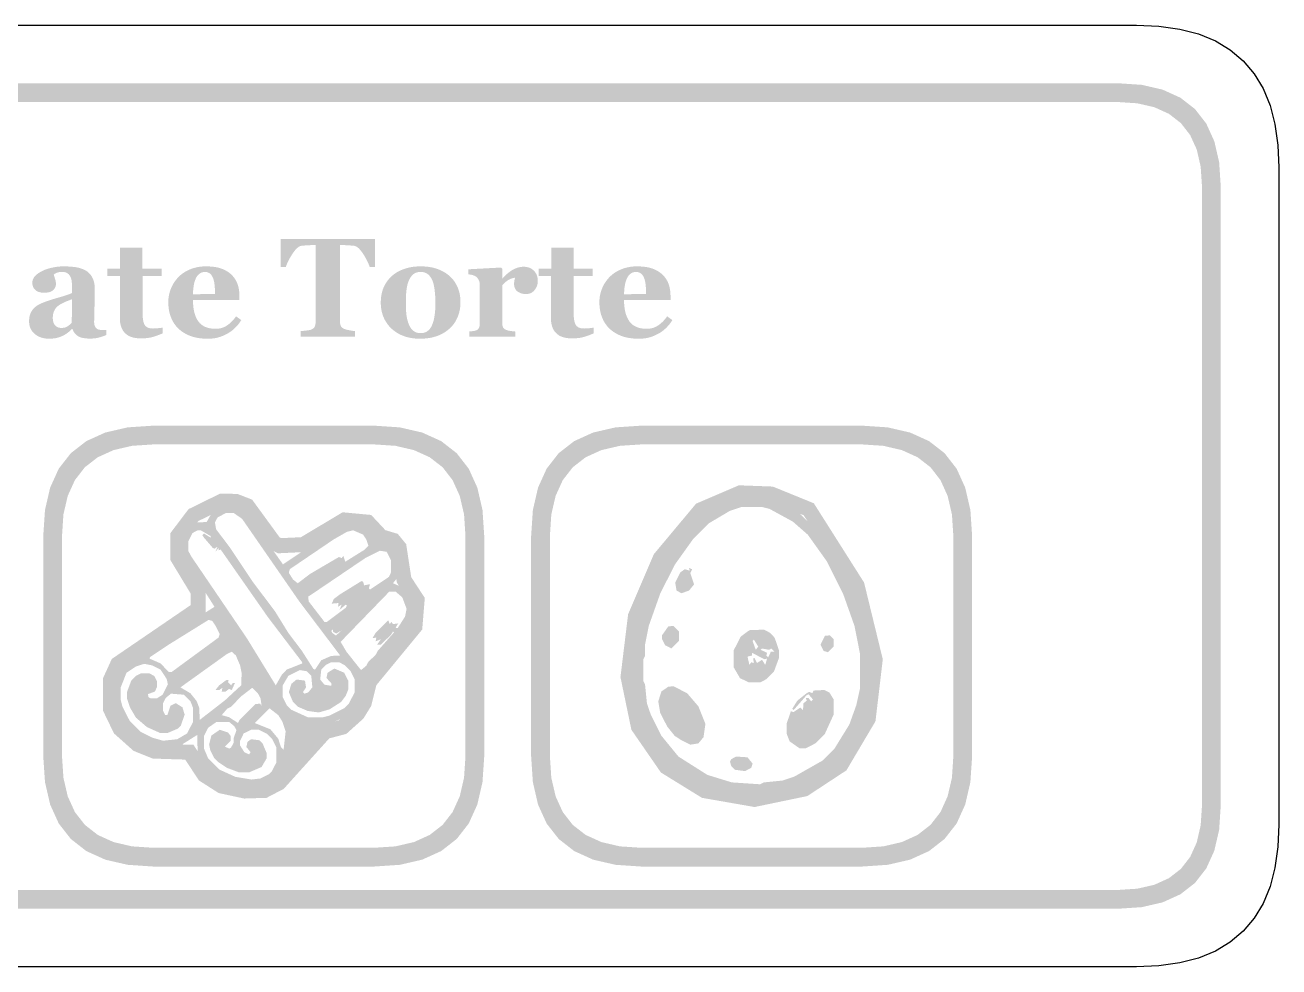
# Model space of a CAD drawing. Header units: millimetres. Extents: x 6 to 297, y 55 to 451.
# Drawn here: x 43.31 to 70.04, y 431.16 to 451.24 of the extents above; entities that cross this region are included whole.
import ezdxf

# ---------------------------------------------------------------- set-up
doc = ezdxf.new("R2010")
doc.units = ezdxf.units.MM
doc.layers.add('CUT', color=1, linetype='Continuous')
doc.layers.add('RASTER', color=7, linetype='Continuous')

msp = doc.modelspace()

# ---------------------------------------------------------------- hatches: boundary and pattern name
at = {"layer": 'RASTER'}
h = msp.add_hatch(color=7, dxfattribs=at)
h.paths.add_polyline_path([(7.2, 447.8), (7.234, 448.316), (7.337, 448.763), (7.509, 449.141), (7.75, 449.45), (8.059, 449.691), (8.438, 449.863), (8.884, 449.966), (9.4, 450), (66.6, 450), (67.116, 449.966), (67.563, 449.863), (67.941, 449.691), (68.25, 449.45), (68.491, 449.141), (68.663, 448.763), (68.766, 448.316), (68.8, 447.8), (68.8, 434.6), (68.766, 434.084), (68.663, 433.638), (68.491, 433.259), (68.25, 432.95), (67.941, 432.709), (67.563, 432.537), (67.116, 432.434), (66.6, 432.4), (9.4, 432.4), (8.884, 432.434), (8.438, 432.537), (8.059, 432.709), (7.75, 432.95), (7.509, 433.259), (7.337, 433.638), (7.234, 434.084), (7.2, 434.6)])
h.paths.add_polyline_path([(7.6, 447.8), (7.6, 434.6), (7.628, 434.178), (7.712, 433.813), (7.853, 433.503), (8.05, 433.25), (8.303, 433.053), (8.612, 432.912), (8.978, 432.828), (9.4, 432.8), (66.6, 432.8), (67.022, 432.828), (67.387, 432.912), (67.697, 433.053), (67.95, 433.25), (68.147, 433.503), (68.288, 433.813), (68.372, 434.178), (68.4, 434.6), (68.4, 447.8), (68.372, 448.222), (68.288, 448.588), (68.147, 448.897), (67.95, 449.15), (67.697, 449.347), (67.387, 449.488), (67.022, 449.572), (66.6, 449.6), (9.4, 449.6), (8.978, 449.572), (8.612, 449.488), (8.303, 449.347), (8.05, 449.15), (7.853, 448.897), (7.712, 448.588), (7.628, 448.222), (7.6, 447.8)], flags=0)
for points in [[(50.772, 446.084), (50.659, 446.084), (50.647, 446.118), (50.633, 446.152), (50.617, 446.187), (50.6, 446.222), (50.581, 446.258), (50.56, 446.295), (50.538, 446.332), (50.513, 446.37), (50.489, 446.405), (50.464, 446.437), (50.44, 446.464), (50.417, 446.487), (50.394, 446.505), (50.372, 446.519), (50.35, 446.528), (50.328, 446.534), (50.316, 446.535), (50.303, 446.536), (50.29, 446.538), (50.276, 446.539), (50.261, 446.54), (50.245, 446.542), (50.229, 446.543), (50.212, 446.544), (50.195, 446.545), (50.179, 446.546), (50.163, 446.547), (50.148, 446.547), (50.134, 446.548), (50.12, 446.548), (50.106, 446.548), (50.094, 446.548), (50.025, 446.548), (50.025, 444.918), (50.025, 444.905), (50.026, 444.892), (50.028, 444.88), (50.03, 444.868), (50.032, 444.857), (50.036, 444.846), (50.039, 444.835), (50.044, 444.825), (50.049, 444.815), (50.056, 444.806), (50.063, 444.797), (50.072, 444.789), (50.082, 444.781), (50.093, 444.774), (50.105, 444.767), (50.119, 444.761), (50.128, 444.758), (50.138, 444.754), (50.149, 444.751), (50.162, 444.748), (50.175, 444.744), (50.19, 444.741), (50.206, 444.738), (50.223, 444.734), (50.241, 444.731), (50.258, 444.728), (50.274, 444.725), (50.289, 444.722), (50.304, 444.72), (50.318, 444.718), (50.331, 444.716), (50.344, 444.714), (50.344, 444.6), (49.186, 444.6), (49.186, 444.714), (49.197, 444.715), (49.209, 444.717), (49.222, 444.718), (49.237, 444.72), (49.252, 444.721), (49.269, 444.723), (49.286, 444.725), (49.305, 444.727), (49.323, 444.729), (49.34, 444.731), (49.356, 444.733), (49.37, 444.736), (49.382, 444.738), (49.393, 444.741), (49.402, 444.744), (49.41, 444.746), (49.423, 444.753), (49.436, 444.759), (49.447, 444.766), (49.457, 444.774), (49.466, 444.782), (49.474, 444.791), (49.48, 444.8), (49.486, 444.809), (49.49, 444.82), (49.494, 444.83), (49.497, 444.841), (49.5, 444.853), (49.502, 444.865), (49.504, 444.877), (49.505, 444.89), (49.505, 444.903), (49.505, 446.548), (49.436, 446.548), (49.423, 446.548), (49.41, 446.548), (49.396, 446.548), (49.381, 446.547), (49.366, 446.547), (49.351, 446.546), (49.334, 446.545), (49.317, 446.544), (49.301, 446.543), (49.284, 446.542), (49.269, 446.54), (49.254, 446.539), (49.24, 446.538), (49.226, 446.536), (49.214, 446.535), (49.202, 446.534), (49.18, 446.528), (49.158, 446.519), (49.136, 446.505), (49.113, 446.487), (49.089, 446.464), (49.066, 446.437), (49.041, 446.405), (49.016, 446.37), (48.992, 446.332), (48.97, 446.295), (48.949, 446.258), (48.93, 446.222), (48.912, 446.187), (48.897, 446.152), (48.883, 446.118), (48.871, 446.084), (48.758, 446.084), (48.758, 446.679), (50.772, 446.679)], [(46.244, 444.667), (46.22, 444.657), (46.196, 444.647), (46.172, 444.638), (46.147, 444.628), (46.122, 444.619), (46.096, 444.61), (46.07, 444.602), (46.043, 444.593), (46.016, 444.586), (45.987, 444.579), (45.957, 444.573), (45.925, 444.569), (45.891, 444.565), (45.857, 444.563), (45.82, 444.561), (45.783, 444.56), (45.727, 444.562), (45.676, 444.567), (45.628, 444.576), (45.584, 444.588), (45.543, 444.604), (45.506, 444.623), (45.473, 444.646), (45.444, 444.672), (45.418, 444.701), (45.395, 444.733), (45.376, 444.769), (45.361, 444.807), (45.349, 444.848), (45.34, 444.892), (45.335, 444.94), (45.333, 444.99), (45.333, 445.889), (45.069, 445.889), (45.069, 446.047), (45.339, 446.047), (45.339, 446.491), (45.815, 446.491), (45.815, 446.047), (46.225, 446.047), (46.225, 445.889), (45.818, 445.889), (45.818, 445.086), (45.819, 445.045), (45.821, 445.007), (45.825, 444.972), (45.83, 444.94), (45.836, 444.911), (45.845, 444.885), (45.854, 444.863), (45.865, 444.843), (45.879, 444.826), (45.894, 444.812), (45.912, 444.799), (45.932, 444.789), (45.954, 444.781), (45.979, 444.776), (46.007, 444.773), (46.036, 444.771), (46.047, 444.771), (46.058, 444.772), (46.07, 444.772), (46.083, 444.773), (46.098, 444.774), (46.113, 444.775), (46.129, 444.776), (46.146, 444.777), (46.163, 444.779), (46.178, 444.78), (46.193, 444.782), (46.206, 444.783), (46.217, 444.785), (46.228, 444.787), (46.237, 444.789), (46.244, 444.79)], [(55.433, 444.667), (55.409, 444.657), (55.385, 444.647), (55.361, 444.638), (55.336, 444.628), (55.311, 444.619), (55.285, 444.61), (55.259, 444.602), (55.232, 444.593), (55.205, 444.586), (55.176, 444.579), (55.146, 444.573), (55.114, 444.569), (55.08, 444.565), (55.046, 444.563), (55.009, 444.561), (54.972, 444.56), (54.916, 444.562), (54.865, 444.567), (54.817, 444.576), (54.773, 444.588), (54.732, 444.604), (54.695, 444.623), (54.662, 444.646), (54.633, 444.672), (54.607, 444.701), (54.584, 444.733), (54.565, 444.769), (54.55, 444.807), (54.538, 444.848), (54.529, 444.892), (54.524, 444.94), (54.522, 444.99), (54.522, 445.889), (54.258, 445.889), (54.258, 446.047), (54.528, 446.047), (54.528, 446.491), (55.004, 446.491), (55.004, 446.047), (55.414, 446.047), (55.414, 445.889), (55.007, 445.889), (55.007, 445.086), (55.008, 445.045), (55.01, 445.007), (55.014, 444.972), (55.019, 444.94), (55.025, 444.911), (55.034, 444.885), (55.043, 444.863), (55.054, 444.843), (55.068, 444.826), (55.083, 444.812), (55.101, 444.799), (55.121, 444.789), (55.143, 444.781), (55.168, 444.776), (55.196, 444.773), (55.225, 444.771), (55.235, 444.771), (55.247, 444.772), (55.259, 444.772), (55.272, 444.773), (55.287, 444.774), (55.302, 444.775), (55.318, 444.776), (55.335, 444.777), (55.352, 444.779), (55.367, 444.78), (55.382, 444.782), (55.395, 444.783), (55.406, 444.785), (55.417, 444.787), (55.425, 444.789), (55.433, 444.79)], [(54.242, 445.785), (54.241, 445.758), (54.238, 445.731), (54.233, 445.705), (54.225, 445.681), (54.215, 445.656), (54.203, 445.633), (54.189, 445.611), (54.173, 445.59), (54.155, 445.57), (54.136, 445.553), (54.116, 445.538), (54.094, 445.526), (54.07, 445.517), (54.045, 445.511), (54.019, 445.507), (53.992, 445.505), (53.965, 445.506), (53.94, 445.509), (53.916, 445.513), (53.893, 445.519), (53.871, 445.526), (53.85, 445.536), (53.83, 445.547), (53.811, 445.559), (53.793, 445.574), (53.778, 445.59), (53.766, 445.607), (53.755, 445.626), (53.747, 445.647), (53.741, 445.67), (53.738, 445.694), (53.737, 445.719), (53.737, 445.732), (53.737, 445.743), (53.738, 445.754), (53.739, 445.765), (53.74, 445.774), (53.741, 445.783), (53.742, 445.791), (53.744, 445.799), (53.746, 445.806), (53.748, 445.813), (53.749, 445.82), (53.751, 445.827), (53.753, 445.833), (53.754, 445.84), (53.756, 445.846), (53.757, 445.852), (53.74, 445.851), (53.723, 445.848), (53.706, 445.844), (53.688, 445.839), (53.67, 445.833), (53.652, 445.825), (53.634, 445.816), (53.615, 445.806), (53.597, 445.794), (53.579, 445.782), (53.562, 445.768), (53.545, 445.754), (53.529, 445.739), (53.513, 445.723), (53.498, 445.706), (53.483, 445.688), (53.483, 444.884), (53.484, 444.872), (53.484, 444.86), (53.486, 444.848), (53.487, 444.837), (53.49, 444.827), (53.492, 444.817), (53.496, 444.808), (53.5, 444.799), (53.504, 444.791), (53.509, 444.783), (53.515, 444.776), (53.521, 444.769), (53.528, 444.763), (53.536, 444.757), (53.545, 444.751), (53.554, 444.746), (53.562, 444.743), (53.572, 444.739), (53.584, 444.735), (53.596, 444.732), (53.61, 444.728), (53.625, 444.725), (53.641, 444.722), (53.658, 444.719), (53.676, 444.717), (53.692, 444.714), (53.707, 444.712), (53.721, 444.711), (53.733, 444.709), (53.745, 444.708), (53.754, 444.707), (53.763, 444.707), (53.763, 444.6), (52.783, 444.6), (52.783, 444.707), (52.792, 444.708), (52.802, 444.709), (52.811, 444.709), (52.82, 444.71), (52.829, 444.711), (52.839, 444.713), (52.848, 444.714), (52.857, 444.715), (52.866, 444.716), (52.875, 444.718), (52.884, 444.719), (52.892, 444.721), (52.9, 444.723), (52.907, 444.725), (52.914, 444.727), (52.921, 444.729), (52.932, 444.733), (52.943, 444.738), (52.952, 444.743), (52.96, 444.749), (52.968, 444.756), (52.975, 444.763), (52.98, 444.771), (52.985, 444.779), (52.989, 444.787), (52.993, 444.797), (52.996, 444.807), (52.999, 444.818), (53, 444.829), (53.002, 444.841), (53.003, 444.853), (53.003, 444.867), (53.003, 445.719), (53.003, 445.732), (53.001, 445.745), (52.999, 445.757), (52.997, 445.769), (52.993, 445.781), (52.989, 445.792), (52.984, 445.803), (52.978, 445.814), (52.972, 445.824), (52.965, 445.833), (52.958, 445.843), (52.951, 445.851), (52.943, 445.859), (52.935, 445.867), (52.927, 445.874), (52.918, 445.88), (52.911, 445.885), (52.904, 445.889), (52.896, 445.893), (52.888, 445.896), (52.88, 445.9), (52.871, 445.903), (52.861, 445.907), (52.851, 445.91), (52.841, 445.912), (52.831, 445.915), (52.82, 445.917), (52.809, 445.919), (52.798, 445.921), (52.786, 445.923), (52.775, 445.924), (52.763, 445.926), (52.763, 446.033), (53.461, 446.071), (53.483, 446.049), (53.483, 445.836), (53.489, 445.836), (53.515, 445.865), (53.541, 445.892), (53.567, 445.917), (53.593, 445.941), (53.62, 445.963), (53.648, 445.984), (53.676, 446.003), (53.704, 446.02), (53.732, 446.036), (53.761, 446.049), (53.79, 446.061), (53.82, 446.07), (53.849, 446.077), (53.88, 446.083), (53.91, 446.086), (53.94, 446.087), (53.974, 446.086), (54.005, 446.082), (54.035, 446.075), (54.063, 446.066), (54.09, 446.054), (54.115, 446.039), (54.138, 446.022), (54.159, 446.003), (54.179, 445.981), (54.196, 445.957), (54.21, 445.933), (54.221, 445.906), (54.231, 445.878), (54.237, 445.849), (54.241, 445.818), (54.242, 445.785)]]:
    msp.add_hatch(color=7, dxfattribs=at).paths.add_polyline_path(points)
h = msp.add_hatch(color=7, dxfattribs=at)
h.paths.add_polyline_path([(45.042, 444.631), (45.025, 444.624), (45.008, 444.617), (44.99, 444.611), (44.971, 444.604), (44.952, 444.598), (44.932, 444.591), (44.911, 444.585), (44.889, 444.579), (44.867, 444.574), (44.845, 444.569), (44.822, 444.565), (44.799, 444.562), (44.775, 444.559), (44.752, 444.558), (44.728, 444.556), (44.703, 444.556), (44.66, 444.557), (44.619, 444.559), (44.581, 444.564), (44.547, 444.569), (44.515, 444.577), (44.486, 444.586), (44.461, 444.597), (44.438, 444.61), (44.418, 444.624), (44.399, 444.639), (44.382, 444.656), (44.367, 444.675), (44.353, 444.694), (44.341, 444.716), (44.331, 444.738), (44.322, 444.763), (44.313, 444.763), (44.301, 444.75), (44.289, 444.739), (44.277, 444.727), (44.265, 444.716), (44.253, 444.706), (44.241, 444.696), (44.229, 444.687), (44.218, 444.678), (44.206, 444.669), (44.194, 444.661), (44.182, 444.653), (44.17, 444.645), (44.157, 444.638), (44.145, 444.631), (44.132, 444.624), (44.119, 444.618), (44.102, 444.61), (44.085, 444.603), (44.068, 444.596), (44.051, 444.59), (44.035, 444.584), (44.018, 444.579), (44.002, 444.574), (43.986, 444.57), (43.969, 444.566), (43.951, 444.563), (43.931, 444.561), (43.91, 444.558), (43.887, 444.557), (43.862, 444.556), (43.836, 444.555), (43.808, 444.555), (43.766, 444.556), (43.726, 444.561), (43.688, 444.569), (43.651, 444.58), (43.615, 444.594), (43.581, 444.611), (43.549, 444.631), (43.518, 444.655), (43.49, 444.681), (43.466, 444.709), (43.445, 444.739), (43.428, 444.772), (43.415, 444.806), (43.405, 444.842), (43.4, 444.88), (43.398, 444.921), (43.398, 444.944), (43.4, 444.967), (43.402, 444.988), (43.405, 445.009), (43.408, 445.029), (43.413, 445.048), (43.418, 445.066), (43.424, 445.083), (43.431, 445.099), (43.439, 445.115), (43.447, 445.13), (43.456, 445.145), (43.466, 445.16), (43.476, 445.174), (43.487, 445.188), (43.499, 445.201), (43.51, 445.212), (43.522, 445.223), (43.534, 445.233), (43.546, 445.243), (43.559, 445.253), (43.573, 445.262), (43.587, 445.27), (43.601, 445.278), (43.615, 445.286), (43.63, 445.293), (43.646, 445.301), (43.661, 445.308), (43.677, 445.315), (43.694, 445.322), (43.71, 445.329), (43.728, 445.335), (43.761, 445.347), (43.797, 445.36), (43.834, 445.372), (43.873, 445.385), (43.913, 445.397), (43.955, 445.41), (43.999, 445.423), (44.044, 445.436), (44.089, 445.449), (44.13, 445.461), (44.168, 445.473), (44.204, 445.485), (44.236, 445.496), (44.265, 445.508), (44.291, 445.518), (44.313, 445.529), (44.313, 445.669), (44.313, 445.679), (44.313, 445.689), (44.313, 445.7), (44.312, 445.712), (44.311, 445.724), (44.31, 445.737), (44.309, 445.751), (44.308, 445.766), (44.306, 445.781), (44.304, 445.795), (44.301, 445.808), (44.298, 445.821), (44.295, 445.834), (44.291, 445.845), (44.287, 445.857), (44.283, 445.867), (44.277, 445.879), (44.271, 445.89), (44.264, 445.9), (44.256, 445.91), (44.248, 445.92), (44.239, 445.929), (44.229, 445.938), (44.218, 445.946), (44.207, 445.954), (44.195, 445.96), (44.181, 445.966), (44.167, 445.97), (44.152, 445.974), (44.137, 445.976), (44.12, 445.978), (44.103, 445.978), (44.087, 445.978), (44.072, 445.977), (44.057, 445.976), (44.043, 445.974), (44.03, 445.971), (44.018, 445.968), (44.006, 445.964), (43.995, 445.96), (43.984, 445.956), (43.974, 445.951), (43.965, 445.946), (43.956, 445.942), (43.947, 445.937), (43.94, 445.932), (43.932, 445.928), (43.925, 445.923), (43.927, 445.915), (43.928, 445.906), (43.931, 445.896), (43.934, 445.886), (43.937, 445.874), (43.941, 445.862), (43.945, 445.848), (43.95, 445.833), (43.955, 445.818), (43.959, 445.804), (43.963, 445.789), (43.966, 445.774), (43.968, 445.76), (43.969, 445.746), (43.97, 445.732), (43.971, 445.718), (43.97, 445.711), (43.97, 445.704), (43.969, 445.697), (43.967, 445.69), (43.966, 445.682), (43.963, 445.673), (43.961, 445.665), (43.958, 445.655), (43.954, 445.646), (43.95, 445.638), (43.946, 445.63), (43.941, 445.622), (43.936, 445.615), (43.931, 445.608), (43.925, 445.602), (43.919, 445.596), (43.911, 445.589), (43.902, 445.582), (43.893, 445.576), (43.884, 445.57), (43.874, 445.565), (43.864, 445.56), (43.854, 445.555), (43.844, 445.551), (43.833, 445.547), (43.82, 445.544), (43.806, 445.541), (43.791, 445.539), (43.774, 445.537), (43.756, 445.536), (43.737, 445.535), (43.716, 445.535), (43.686, 445.535), (43.658, 445.538), (43.632, 445.543), (43.608, 445.549), (43.585, 445.558), (43.565, 445.568), (43.546, 445.58), (43.53, 445.594), (43.515, 445.609), (43.502, 445.626), (43.491, 445.643), (43.483, 445.662), (43.476, 445.682), (43.471, 445.703), (43.468, 445.725), (43.467, 445.748), (43.468, 445.769), (43.471, 445.788), (43.476, 445.808), (43.483, 445.826), (43.492, 445.844), (43.503, 445.862), (43.517, 445.879), (43.532, 445.896), (43.549, 445.912), (43.566, 445.927), (43.585, 445.941), (43.604, 445.955), (43.625, 445.968), (43.646, 445.981), (43.668, 445.992), (43.691, 446.003), (43.714, 446.014), (43.739, 446.024), (43.764, 446.033), (43.79, 446.042), (43.817, 446.051), (43.845, 446.058), (43.874, 446.065), (43.903, 446.071), (43.933, 446.077), (43.962, 446.082), (43.991, 446.086), (44.019, 446.09), (44.047, 446.092), (44.074, 446.094), (44.1, 446.095), (44.126, 446.096), (44.161, 446.095), (44.196, 446.095), (44.229, 446.093), (44.262, 446.091), (44.294, 446.089), (44.326, 446.086), (44.357, 446.083), (44.387, 446.079), (44.416, 446.074), (44.445, 446.068), (44.472, 446.061), (44.5, 446.053), (44.526, 446.044), (44.552, 446.033), (44.576, 446.022), (44.601, 446.009), (44.623, 445.996), (44.644, 445.981), (44.663, 445.964), (44.682, 445.946), (44.7, 445.927), (44.716, 445.906), (44.731, 445.884), (44.745, 445.86), (44.757, 445.835), (44.768, 445.808), (44.777, 445.779), (44.785, 445.748), (44.791, 445.716), (44.795, 445.681), (44.798, 445.645), (44.798, 445.606), (44.798, 445.564), (44.798, 445.52), (44.797, 445.474), (44.797, 445.425), (44.796, 445.375), (44.795, 445.323), (44.793, 445.27), (44.792, 445.214), (44.79, 445.159), (44.789, 445.11), (44.788, 445.065), (44.787, 445.026), (44.786, 444.991), (44.786, 444.961), (44.785, 444.935), (44.785, 444.915), (44.785, 444.899), (44.786, 444.884), (44.788, 444.869), (44.79, 444.856), (44.793, 444.843), (44.796, 444.832), (44.8, 444.821), (44.805, 444.811), (44.81, 444.802), (44.816, 444.793), (44.823, 444.785), (44.83, 444.778), (44.838, 444.771), (44.847, 444.765), (44.856, 444.759), (44.866, 444.754), (44.872, 444.751), (44.88, 444.749), (44.888, 444.746), (44.898, 444.744), (44.908, 444.743), (44.919, 444.742), (44.931, 444.741), (44.944, 444.74), (44.957, 444.739), (44.97, 444.739), (44.983, 444.739), (44.995, 444.738), (45.007, 444.738), (45.019, 444.738), (45.03, 444.738), (45.042, 444.738)])
h.paths.add_polyline_path([(44.313, 445.394), (44.293, 445.387), (44.273, 445.38), (44.252, 445.372), (44.232, 445.364), (44.212, 445.356), (44.191, 445.348), (44.171, 445.339), (44.151, 445.33), (44.131, 445.321), (44.112, 445.312), (44.095, 445.303), (44.078, 445.293), (44.062, 445.284), (44.047, 445.274), (44.032, 445.265), (44.019, 445.255), (44.006, 445.244), (43.993, 445.233), (43.982, 445.221), (43.971, 445.208), (43.96, 445.195), (43.951, 445.18), (43.942, 445.166), (43.934, 445.15), (43.927, 445.134), (43.921, 445.117), (43.915, 445.099), (43.911, 445.081), (43.908, 445.062), (43.905, 445.042), (43.904, 445.021), (43.903, 445), (43.904, 444.972), (43.907, 444.947), (43.911, 444.923), (43.916, 444.901), (43.924, 444.882), (43.933, 444.864), (43.943, 444.848), (43.955, 444.834), (43.969, 444.822), (43.983, 444.812), (43.998, 444.803), (44.013, 444.796), (44.03, 444.79), (44.047, 444.786), (44.065, 444.784), (44.083, 444.783), (44.103, 444.784), (44.122, 444.785), (44.14, 444.788), (44.157, 444.791), (44.173, 444.796), (44.188, 444.802), (44.203, 444.808), (44.216, 444.816), (44.229, 444.825), (44.241, 444.834), (44.253, 444.843), (44.265, 444.853), (44.276, 444.863), (44.287, 444.874), (44.298, 444.886), (44.308, 444.897)], flags=0)
h = msp.add_hatch(color=7, dxfattribs=at)
h.paths.add_polyline_path([(47.921, 444.95), (47.908, 444.929), (47.894, 444.909), (47.88, 444.889), (47.865, 444.869), (47.849, 444.849), (47.833, 444.83), (47.815, 444.811), (47.798, 444.793), (47.779, 444.774), (47.76, 444.757), (47.74, 444.74), (47.72, 444.724), (47.699, 444.708), (47.678, 444.694), (47.656, 444.679), (47.633, 444.666), (47.608, 444.652), (47.584, 444.64), (47.559, 444.628), (47.534, 444.617), (47.509, 444.607), (47.484, 444.598), (47.459, 444.589), (47.434, 444.582), (47.409, 444.575), (47.382, 444.569), (47.355, 444.564), (47.326, 444.56), (47.297, 444.557), (47.267, 444.555), (47.236, 444.554), (47.204, 444.553), (47.15, 444.554), (47.099, 444.557), (47.049, 444.562), (47.002, 444.569), (46.956, 444.577), (46.912, 444.588), (46.87, 444.6), (46.829, 444.615), (46.791, 444.631), (46.754, 444.648), (46.719, 444.667), (46.686, 444.687), (46.654, 444.708), (46.624, 444.731), (46.596, 444.755), (46.569, 444.78), (46.545, 444.807), (46.521, 444.835), (46.5, 444.863), (46.48, 444.894), (46.461, 444.925), (46.445, 444.957), (46.43, 444.991), (46.416, 445.026), (46.404, 445.061), (46.394, 445.098), (46.385, 445.135), (46.378, 445.173), (46.373, 445.212), (46.369, 445.251), (46.367, 445.291), (46.366, 445.332), (46.367, 445.37), (46.369, 445.406), (46.373, 445.443), (46.379, 445.479), (46.387, 445.514), (46.397, 445.55), (46.408, 445.584), (46.421, 445.619), (46.435, 445.653), (46.451, 445.685), (46.468, 445.717), (46.487, 445.748), (46.507, 445.778), (46.529, 445.807), (46.552, 445.835), (46.577, 445.863), (46.602, 445.888), (46.63, 445.912), (46.659, 445.935), (46.689, 445.957), (46.721, 445.977), (46.755, 445.996), (46.791, 446.014), (46.828, 446.031), (46.866, 446.046), (46.906, 446.059), (46.947, 446.07), (46.988, 446.079), (47.031, 446.087), (47.075, 446.092), (47.121, 446.095), (47.167, 446.096), (47.217, 446.095), (47.265, 446.092), (47.311, 446.089), (47.354, 446.083), (47.395, 446.076), (47.433, 446.068), (47.47, 446.057), (47.504, 446.046), (47.536, 446.033), (47.567, 446.019), (47.596, 446.003), (47.624, 445.986), (47.651, 445.969), (47.676, 445.95), (47.7, 445.929), (47.722, 445.908), (47.742, 445.887), (47.761, 445.864), (47.778, 445.841), (47.794, 445.817), (47.809, 445.792), (47.822, 445.766), (47.834, 445.739), (47.844, 445.711), (47.853, 445.683), (47.86, 445.654), (47.867, 445.624), (47.872, 445.595), (47.876, 445.565), (47.879, 445.535), (47.881, 445.504), (47.882, 445.473), (47.882, 445.378), (46.892, 445.378), (46.893, 445.305), (46.899, 445.237), (46.908, 445.173), (46.921, 445.113), (46.937, 445.059), (46.957, 445.008), (46.98, 444.962), (47.007, 444.921), (47.038, 444.884), (47.074, 444.852), (47.113, 444.825), (47.157, 444.803), (47.205, 444.786), (47.258, 444.774), (47.314, 444.767), (47.375, 444.764), (47.409, 444.765), (47.442, 444.769), (47.474, 444.775), (47.506, 444.783), (47.536, 444.794), (47.566, 444.806), (47.595, 444.822), (47.623, 444.84), (47.65, 444.859), (47.675, 444.88), (47.7, 444.902), (47.724, 444.925), (47.747, 444.95), (47.769, 444.975), (47.79, 445.002), (47.81, 445.031)])
h.paths.add_polyline_path([(47.362, 445.507), (47.362, 445.529), (47.361, 445.551), (47.361, 445.573), (47.36, 445.596), (47.358, 445.618), (47.357, 445.641), (47.355, 445.664), (47.353, 445.687), (47.351, 445.709), (47.348, 445.731), (47.345, 445.751), (47.341, 445.771), (47.337, 445.789), (47.332, 445.806), (47.328, 445.823), (47.322, 445.838), (47.316, 445.854), (47.309, 445.87), (47.301, 445.885), (47.293, 445.898), (47.284, 445.911), (47.275, 445.922), (47.265, 445.932), (47.254, 445.942), (47.243, 445.95), (47.231, 445.957), (47.219, 445.963), (47.205, 445.968), (47.191, 445.972), (47.177, 445.975), (47.161, 445.976), (47.145, 445.977), (47.118, 445.975), (47.091, 445.97), (47.067, 445.961), (47.044, 445.948), (47.022, 445.932), (47.001, 445.913), (46.982, 445.889), (46.965, 445.863), (46.949, 445.832), (46.935, 445.797), (46.923, 445.758), (46.913, 445.715), (46.905, 445.668), (46.898, 445.616), (46.894, 445.561), (46.892, 445.501)], flags=0)
h = msp.add_hatch(color=7, dxfattribs=at)
h.paths.add_polyline_path([(52.372, 445.88), (52.398, 445.854), (52.423, 445.827), (52.446, 445.799), (52.467, 445.769), (52.487, 445.738), (52.505, 445.706), (52.522, 445.673), (52.537, 445.639), (52.55, 445.603), (52.562, 445.567), (52.572, 445.53), (52.58, 445.492), (52.586, 445.454), (52.591, 445.414), (52.593, 445.375), (52.594, 445.334), (52.593, 445.294), (52.591, 445.254), (52.586, 445.215), (52.58, 445.176), (52.572, 445.138), (52.563, 445.1), (52.551, 445.063), (52.538, 445.027), (52.523, 444.992), (52.506, 444.957), (52.488, 444.925), (52.468, 444.893), (52.447, 444.863), (52.424, 444.834), (52.399, 444.806), (52.373, 444.78), (52.343, 444.754), (52.312, 444.728), (52.28, 444.705), (52.246, 444.683), (52.211, 444.663), (52.174, 444.644), (52.136, 444.627), (52.097, 444.612), (52.056, 444.598), (52.014, 444.586), (51.97, 444.576), (51.925, 444.568), (51.878, 444.561), (51.83, 444.557), (51.781, 444.554), (51.73, 444.553), (51.686, 444.554), (51.642, 444.556), (51.6, 444.56), (51.558, 444.566), (51.518, 444.573), (51.478, 444.582), (51.439, 444.592), (51.401, 444.604), (51.364, 444.618), (51.328, 444.633), (51.293, 444.65), (51.26, 444.668), (51.227, 444.689), (51.195, 444.71), (51.165, 444.733), (51.135, 444.758), (51.108, 444.783), (51.083, 444.81), (51.058, 444.838), (51.036, 444.868), (51.014, 444.899), (50.995, 444.931), (50.976, 444.965), (50.959, 445.001), (50.944, 445.037), (50.931, 445.075), (50.92, 445.114), (50.911, 445.154), (50.904, 445.194), (50.899, 445.236), (50.896, 445.279), (50.895, 445.324), (50.896, 445.367), (50.899, 445.409), (50.903, 445.45), (50.909, 445.49), (50.917, 445.528), (50.927, 445.565), (50.938, 445.602), (50.951, 445.636), (50.966, 445.67), (50.983, 445.703), (51.002, 445.735), (51.022, 445.766), (51.044, 445.796), (51.068, 445.825), (51.093, 445.853), (51.121, 445.88), (51.148, 445.905), (51.178, 445.929), (51.209, 445.951), (51.242, 445.971), (51.276, 445.99), (51.312, 446.008), (51.349, 446.024), (51.388, 446.039), (51.428, 446.052), (51.47, 446.064), (51.512, 446.074), (51.556, 446.082), (51.601, 446.088), (51.647, 446.092), (51.695, 446.095), (51.743, 446.096), (51.794, 446.095), (51.843, 446.092), (51.89, 446.088), (51.936, 446.082), (51.98, 446.074), (52.023, 446.064), (52.064, 446.052), (52.104, 446.039), (52.143, 446.024), (52.179, 446.008), (52.215, 445.99), (52.249, 445.971), (52.282, 445.951), (52.313, 445.929), (52.343, 445.905), (52.372, 445.88)])
h.paths.add_polyline_path([(51.997, 444.865), (52.004, 444.886), (52.012, 444.908), (52.018, 444.932), (52.025, 444.956), (52.03, 444.981), (52.035, 445.008), (52.04, 445.036), (52.044, 445.064), (52.048, 445.094), (52.051, 445.125), (52.054, 445.158), (52.056, 445.191), (52.057, 445.226), (52.059, 445.262), (52.059, 445.299), (52.06, 445.337), (52.059, 445.363), (52.059, 445.39), (52.058, 445.418), (52.056, 445.447), (52.054, 445.476), (52.051, 445.507), (52.048, 445.539), (52.045, 445.571), (52.041, 445.603), (52.037, 445.634), (52.032, 445.662), (52.027, 445.689), (52.021, 445.714), (52.015, 445.738), (52.008, 445.759), (52.001, 445.779), (51.992, 445.802), (51.982, 445.823), (51.971, 445.843), (51.959, 445.862), (51.946, 445.879), (51.933, 445.895), (51.919, 445.91), (51.904, 445.924), (51.887, 445.937), (51.87, 445.947), (51.852, 445.956), (51.833, 445.964), (51.813, 445.97), (51.792, 445.974), (51.769, 445.976), (51.746, 445.977), (51.721, 445.976), (51.697, 445.973), (51.674, 445.969), (51.653, 445.963), (51.632, 445.955), (51.614, 445.945), (51.596, 445.933), (51.58, 445.92), (51.565, 445.905), (51.55, 445.889), (51.537, 445.872), (51.525, 445.854), (51.513, 445.835), (51.503, 445.815), (51.493, 445.794), (51.484, 445.772), (51.476, 445.751), (51.47, 445.728), (51.463, 445.705), (51.458, 445.681), (51.453, 445.656), (51.448, 445.631), (51.445, 445.604), (51.441, 445.576), (51.439, 445.548), (51.436, 445.52), (51.434, 445.491), (51.433, 445.462), (51.431, 445.433), (51.43, 445.403), (51.43, 445.373), (51.43, 445.343), (51.43, 445.304), (51.43, 445.266), (51.431, 445.231), (51.432, 445.197), (51.434, 445.165), (51.435, 445.134), (51.438, 445.105), (51.44, 445.078), (51.443, 445.052), (51.447, 445.026), (51.452, 445), (51.458, 444.973), (51.464, 444.947), (51.472, 444.921), (51.48, 444.894), (51.49, 444.868), (51.499, 444.846), (51.508, 444.825), (51.519, 444.805), (51.531, 444.787), (51.543, 444.769), (51.557, 444.753), (51.571, 444.738), (51.586, 444.725), (51.603, 444.712), (51.62, 444.701), (51.638, 444.692), (51.658, 444.685), (51.678, 444.679), (51.7, 444.675), (51.722, 444.673), (51.746, 444.672), (51.768, 444.673), (51.788, 444.675), (51.809, 444.679), (51.828, 444.684), (51.846, 444.691), (51.864, 444.699), (51.881, 444.709), (51.897, 444.721), (51.912, 444.734), (51.927, 444.748), (51.941, 444.764), (51.953, 444.781), (51.965, 444.8), (51.977, 444.82), (51.987, 444.842), (51.997, 444.865)], flags=0)
h = msp.add_hatch(color=7, dxfattribs=at)
h.paths.add_polyline_path([(57.11, 444.95), (57.097, 444.929), (57.083, 444.909), (57.069, 444.889), (57.054, 444.869), (57.038, 444.849), (57.021, 444.83), (57.004, 444.811), (56.987, 444.793), (56.968, 444.774), (56.949, 444.757), (56.929, 444.74), (56.909, 444.724), (56.888, 444.708), (56.867, 444.694), (56.845, 444.679), (56.822, 444.666), (56.797, 444.652), (56.773, 444.64), (56.748, 444.628), (56.723, 444.617), (56.698, 444.607), (56.673, 444.598), (56.648, 444.589), (56.623, 444.582), (56.598, 444.575), (56.571, 444.569), (56.544, 444.564), (56.515, 444.56), (56.486, 444.557), (56.456, 444.555), (56.425, 444.554), (56.393, 444.553), (56.339, 444.554), (56.288, 444.557), (56.238, 444.562), (56.191, 444.569), (56.145, 444.577), (56.101, 444.588), (56.059, 444.6), (56.018, 444.615), (55.98, 444.631), (55.943, 444.648), (55.908, 444.667), (55.875, 444.687), (55.843, 444.708), (55.813, 444.731), (55.785, 444.755), (55.758, 444.78), (55.733, 444.807), (55.71, 444.835), (55.689, 444.863), (55.669, 444.894), (55.65, 444.925), (55.634, 444.957), (55.619, 444.991), (55.605, 445.026), (55.593, 445.061), (55.583, 445.098), (55.574, 445.135), (55.567, 445.173), (55.562, 445.212), (55.558, 445.251), (55.555, 445.291), (55.555, 445.332), (55.556, 445.37), (55.558, 445.406), (55.562, 445.443), (55.568, 445.479), (55.576, 445.514), (55.586, 445.55), (55.597, 445.584), (55.61, 445.619), (55.624, 445.653), (55.64, 445.685), (55.657, 445.717), (55.676, 445.748), (55.696, 445.778), (55.718, 445.807), (55.741, 445.835), (55.766, 445.863), (55.791, 445.888), (55.819, 445.912), (55.848, 445.935), (55.878, 445.957), (55.91, 445.977), (55.944, 445.996), (55.98, 446.014), (56.017, 446.031), (56.055, 446.046), (56.095, 446.059), (56.136, 446.07), (56.177, 446.079), (56.22, 446.087), (56.264, 446.092), (56.31, 446.095), (56.356, 446.096), (56.406, 446.095), (56.454, 446.092), (56.499, 446.089), (56.543, 446.083), (56.584, 446.076), (56.622, 446.068), (56.659, 446.057), (56.693, 446.046), (56.725, 446.033), (56.756, 446.019), (56.785, 446.003), (56.813, 445.986), (56.84, 445.969), (56.865, 445.95), (56.889, 445.929), (56.911, 445.908), (56.931, 445.887), (56.95, 445.864), (56.967, 445.841), (56.983, 445.817), (56.998, 445.792), (57.011, 445.766), (57.022, 445.739), (57.033, 445.711), (57.042, 445.683), (57.049, 445.654), (57.056, 445.624), (57.061, 445.595), (57.065, 445.565), (57.068, 445.535), (57.07, 445.504), (57.071, 445.473), (57.071, 445.378), (56.081, 445.378), (56.082, 445.305), (56.088, 445.237), (56.097, 445.173), (56.109, 445.113), (56.126, 445.059), (56.146, 445.008), (56.169, 444.962), (56.196, 444.921), (56.227, 444.884), (56.263, 444.852), (56.302, 444.825), (56.346, 444.803), (56.394, 444.786), (56.447, 444.774), (56.503, 444.767), (56.564, 444.764), (56.598, 444.765), (56.631, 444.769), (56.663, 444.775), (56.695, 444.783), (56.725, 444.794), (56.755, 444.806), (56.784, 444.822), (56.812, 444.84), (56.838, 444.859), (56.864, 444.88), (56.889, 444.902), (56.913, 444.925), (56.936, 444.95), (56.958, 444.975), (56.979, 445.002), (56.999, 445.031)])
h.paths.add_polyline_path([(56.551, 445.507), (56.551, 445.529), (56.55, 445.551), (56.55, 445.573), (56.549, 445.596), (56.547, 445.618), (56.546, 445.641), (56.544, 445.664), (56.542, 445.687), (56.54, 445.709), (56.537, 445.731), (56.534, 445.751), (56.53, 445.771), (56.526, 445.789), (56.521, 445.806), (56.517, 445.823), (56.511, 445.838), (56.505, 445.854), (56.498, 445.87), (56.49, 445.885), (56.482, 445.898), (56.473, 445.911), (56.464, 445.922), (56.454, 445.932), (56.443, 445.942), (56.432, 445.95), (56.42, 445.957), (56.408, 445.963), (56.394, 445.968), (56.38, 445.972), (56.366, 445.975), (56.35, 445.976), (56.334, 445.977), (56.306, 445.975), (56.28, 445.97), (56.256, 445.961), (56.233, 445.948), (56.211, 445.932), (56.19, 445.913), (56.171, 445.889), (56.154, 445.863), (56.138, 445.832), (56.124, 445.797), (56.112, 445.758), (56.102, 445.715), (56.094, 445.668), (56.087, 445.616), (56.083, 445.561), (56.081, 445.501)], flags=0)
h = msp.add_hatch(color=7, dxfattribs=at)
h.paths.add_polyline_path([(43.7, 440.35), (43.737, 440.901), (43.847, 441.378), (44.03, 441.782), (44.288, 442.113), (44.618, 442.37), (45.022, 442.553), (45.499, 442.663), (46.05, 442.7), (50.75, 442.7), (51.301, 442.663), (51.778, 442.553), (52.182, 442.37), (52.513, 442.113), (52.77, 441.782), (52.953, 441.378), (53.063, 440.901), (53.1, 440.35), (53.1, 435.65), (53.063, 435.099), (52.953, 434.622), (52.77, 434.218), (52.513, 433.888), (52.182, 433.63), (51.778, 433.447), (51.301, 433.337), (50.75, 433.3), (46.05, 433.3), (45.499, 433.337), (45.022, 433.447), (44.618, 433.63), (44.288, 433.888), (44.03, 434.218), (43.847, 434.622), (43.737, 435.099), (43.7, 435.65)])
h.paths.add_polyline_path([(44.1, 440.35), (44.1, 435.65), (44.13, 435.193), (44.222, 434.797), (44.374, 434.462), (44.588, 434.188), (44.862, 433.974), (45.197, 433.822), (45.593, 433.73), (46.05, 433.7), (50.75, 433.7), (51.207, 433.73), (51.603, 433.822), (51.938, 433.974), (52.213, 434.188), (52.426, 434.462), (52.578, 434.797), (52.67, 435.193), (52.7, 435.65), (52.7, 440.35), (52.67, 440.807), (52.578, 441.203), (52.426, 441.538), (52.213, 441.813), (51.938, 442.026), (51.603, 442.178), (51.207, 442.27), (50.75, 442.3), (46.05, 442.3), (45.593, 442.27), (45.197, 442.178), (44.862, 442.026), (44.587, 441.813), (44.374, 441.538), (44.222, 441.203), (44.13, 440.807), (44.1, 440.35)], flags=0)
h = msp.add_hatch(color=7, dxfattribs=at)
h.paths.add_polyline_path([(54.1, 440.35), (54.137, 440.901), (54.247, 441.378), (54.43, 441.782), (54.687, 442.113), (55.018, 442.37), (55.422, 442.553), (55.899, 442.663), (56.45, 442.7), (61.15, 442.7), (61.701, 442.663), (62.178, 442.553), (62.582, 442.37), (62.913, 442.113), (63.17, 441.782), (63.353, 441.378), (63.463, 440.901), (63.5, 440.35), (63.5, 435.65), (63.463, 435.099), (63.353, 434.622), (63.17, 434.218), (62.912, 433.888), (62.582, 433.63), (62.178, 433.447), (61.701, 433.337), (61.15, 433.3), (56.45, 433.3), (55.899, 433.337), (55.422, 433.447), (55.018, 433.63), (54.688, 433.888), (54.43, 434.218), (54.247, 434.622), (54.137, 435.099), (54.1, 435.65)])
h.paths.add_polyline_path([(54.5, 440.35), (54.5, 435.65), (54.53, 435.193), (54.622, 434.797), (54.774, 434.462), (54.987, 434.188), (55.262, 433.974), (55.597, 433.822), (55.993, 433.73), (56.45, 433.7), (61.15, 433.7), (61.607, 433.73), (62.003, 433.822), (62.338, 433.974), (62.613, 434.188), (62.826, 434.462), (62.978, 434.797), (63.07, 435.193), (63.1, 435.65), (63.1, 440.35), (63.07, 440.807), (62.978, 441.203), (62.826, 441.538), (62.613, 441.813), (62.338, 442.026), (62.003, 442.178), (61.607, 442.27), (61.15, 442.3), (56.45, 442.3), (55.993, 442.27), (55.597, 442.178), (55.262, 442.026), (54.988, 441.813), (54.774, 441.538), (54.622, 441.203), (54.53, 440.807), (54.5, 440.35)], flags=0)
h = msp.add_hatch(color=7, dxfattribs=at)
h.paths.add_polyline_path([(58.529, 441.428), (59.252, 441.401), (60.126, 441.045), (61.197, 439.355), (61.596, 437.718), (61.44, 436.397), (60.821, 435.351), (59.988, 434.803), (58.863, 434.569), (57.741, 434.765), (56.866, 435.305), (56.237, 436.216), (56.004, 437.339), (56.167, 438.679), (56.716, 439.96), (57.616, 441.037)])
h.paths.add_polyline_path([(58.589, 441.105), (57.812, 440.773), (56.992, 439.791), (56.479, 438.595), (56.328, 437.353), (56.537, 436.344), (57.091, 435.542), (57.857, 435.069), (58.858, 434.895), (59.864, 435.104), (60.583, 435.577), (61.13, 436.501), (61.272, 437.698), (60.899, 439.229), (59.911, 440.788), (59.184, 441.083), (58.589, 441.105)], flags=0)
h = msp.add_hatch(color=7, dxfattribs=at)
h.paths.add_polyline_path([(47.472, 441.252), (47.841, 441.244), (48.152, 441.123), (48.736, 440.322), (48.775, 440.302), (49.191, 440.321), (50.082, 440.853), (50.69, 440.796), (50.993, 440.472), (51.256, 440.393), (51.436, 440.174), (51.544, 439.469), (51.833, 439.027), (51.778, 438.353), (50.801, 437.167), (50.69, 436.723), (50.524, 436.454), (50.16, 436.128), (49.797, 436.033), (48.826, 434.956), (48.46, 434.765), (47.982, 434.75), (47.439, 434.867), (47.018, 435.136), (46.726, 435.58), (46.035, 435.602), (45.624, 435.767), (45.208, 436.138), (44.971, 436.628), (44.971, 437.309), (45.161, 437.726), (46.839, 438.872), (46.839, 439.125), (46.41, 439.834), (46.41, 440.408), (46.797, 440.92)])
h.paths.add_polyline_path([(47.543, 440.93), (47.006, 440.666), (46.73, 440.301), (46.73, 439.924), (47.159, 439.214), (47.159, 438.703), (45.415, 437.512), (45.291, 437.239), (45.291, 436.702), (45.468, 436.335), (45.795, 436.043), (46.101, 435.92), (46.903, 435.895), (47.248, 435.369), (47.563, 435.168), (48.011, 435.071), (48.377, 435.083), (48.627, 435.213), (49.624, 436.319), (50.004, 436.418), (50.276, 436.662), (50.392, 436.848), (50.508, 437.315), (51.467, 438.479), (51.505, 438.943), (51.238, 439.352), (51.133, 440.039), (51.071, 440.115), (50.819, 440.19), (50.539, 440.489), (50.156, 440.525), (49.286, 440.006), (48.704, 439.978), (48.522, 440.072), (47.948, 440.858), (47.777, 440.925), (47.543, 440.93)], flags=0)
h = msp.add_hatch(color=7, dxfattribs=at)
h.paths.add_polyline_path([(47.538, 440.994), (47.762, 441.004), (48.006, 440.88), (48.81, 439.742), (49.861, 440.445), (50.173, 440.602), (50.44, 440.602), (50.618, 440.512), (50.685, 440.445), (50.799, 440.224), (51.01, 440.2), (51.154, 440.11), (51.277, 439.866), (51.277, 439.564), (51.22, 439.42), (51.154, 439.34), (51.388, 439.239), (51.488, 439.139), (51.612, 438.828), (51.579, 438.593), (51.421, 438.315), (50.531, 437.264), (50.507, 437.02), (50.44, 436.819), (50.35, 436.675), (50.116, 436.474), (49.66, 436.293), (49.513, 436.106), (49.326, 435.925), (49.279, 435.838), (49.024, 435.59), (48.977, 435.503), (48.609, 435.135), (48.365, 435.011), (47.896, 435.011), (47.561, 435.111), (47.283, 435.269), (47.149, 435.403), (47.025, 435.614), (46.992, 435.714), (46.982, 436.106), (46.624, 435.881), (46.389, 435.815), (46.122, 435.848), (45.743, 436.005), (45.643, 436.072), (45.375, 436.374), (45.218, 436.718), (45.218, 436.886), (45.184, 436.953), (45.251, 437.321), (45.408, 437.599), (47.35, 438.838), (46.969, 439.44), (46.781, 439.688), (46.657, 439.933), (46.624, 440.167), (46.734, 440.458), (46.815, 440.545), (46.992, 440.636), (47.183, 440.646), (47.317, 440.88)])
h.paths.add_polyline_path([(47.595, 440.836), (47.417, 440.746), (47.36, 440.636), (47.384, 440.492), (47.672, 440.11), (48.154, 439.387), (48.643, 438.737), (48.924, 438.282), (49.212, 437.9), (49.459, 437.512), (49.493, 437.499), (49.627, 437.699), (49.838, 437.79), (50.029, 437.8), (49.158, 438.952), (47.939, 440.713), (47.762, 440.836)], flags=0)
h.paths.add_polyline_path([(46.992, 440.468), (46.882, 440.411), (46.791, 440.234), (46.791, 440.033), (46.848, 439.922), (48.04, 438.168), (48.656, 437.164), (48.79, 437.398), (48.89, 437.499), (49.225, 437.632), (49.212, 437.666), (48.489, 438.617), (47.484, 440.056), (47.437, 440.043), (47.437, 440.09), (47.37, 440.01), (47.417, 440.123), (47.35, 440.076), (47.317, 440.09), (47.116, 440.324), (47.092, 440.368), (47.126, 440.401), (47.27, 440.311), (47.27, 440.344), (47.059, 440.468)], flags=0)
h.paths.add_polyline_path([(50.306, 440.468), (50.173, 440.435), (49.895, 440.277), (48.957, 439.641), (48.934, 439.564), (49.024, 439.42), (49.125, 439.34), (49.392, 439.541), (49.962, 439.876), (50.005, 439.899), (50.062, 439.876), (50.096, 439.922), (50.139, 439.799), (50.551, 440.056), (50.631, 440.143), (50.584, 440.277), (50.517, 440.378)], flags=0)
h.paths.add_polyline_path([(50.876, 440.033), (50.564, 439.876), (49.346, 439.052), (49.359, 438.952), (49.694, 438.516), (49.747, 438.516), (50.149, 438.818), (50.173, 438.861), (50.149, 438.885), (50.015, 438.771), (50.062, 438.885), (49.982, 438.838), (49.995, 438.918), (49.848, 438.905), (49.895, 439.005), (50.029, 439.106), (50.484, 439.387), (50.517, 439.373), (50.541, 439.296), (50.665, 439.32), (50.641, 439.229), (50.665, 439.206), (51.066, 439.474), (51.11, 439.564), (51.11, 439.832), (51.02, 440.01)], flags=0)
h.paths.add_polyline_path([(51.077, 439.162), (50.039, 438.091), (50.163, 437.88), (50.474, 437.489), (50.584, 437.579), (50.631, 437.666), (50.785, 437.813), (50.832, 437.9), (51.177, 438.292), (51.154, 438.315), (51.12, 438.248), (50.899, 438.034), (50.819, 438.034), (50.899, 438.148), (50.785, 438.101), (50.799, 438.182), (50.718, 438.168), (50.785, 438.282), (51.053, 438.55), (51.087, 438.469), (51.12, 438.516), (51.154, 438.469), (51.267, 438.483), (51.21, 438.392), (51.254, 438.382), (51.411, 438.627), (51.445, 438.794), (51.354, 439.039), (51.21, 439.162)], flags=0)
h.paths.add_polyline_path([(47.226, 438.56), (46.379, 438.034), (45.978, 437.766), (45.964, 437.733), (46.199, 437.632), (46.379, 437.445), (46.433, 437.445), (47.437, 438.182), (47.461, 438.259), (47.37, 438.436), (47.303, 438.536)], flags=0)
h.paths.add_polyline_path([(49.871, 438.359), (49.838, 438.325), (49.861, 438.282), (49.938, 438.225), (50.062, 438.336), (49.948, 438.269), (49.881, 438.302)], flags=0)
h.paths.add_polyline_path([(47.719, 437.88), (47.618, 437.833), (46.624, 437.12), (46.835, 436.996), (46.969, 436.829), (47.025, 436.685), (47.036, 436.427), (47.571, 436.842), (47.919, 437.164), (47.929, 437.422), (47.896, 437.589), (47.806, 437.8)], flags=0)
h.paths.add_polyline_path([(49.838, 437.656), (49.727, 437.599), (49.627, 437.499), (49.603, 437.288), (49.694, 437.177), (49.838, 437.154), (49.848, 437.197), (49.737, 437.321), (49.761, 437.432), (49.905, 437.522), (50.116, 437.432), (50.206, 437.254), (50.206, 437.087), (50.149, 436.943), (50.049, 436.809), (49.804, 436.652), (49.57, 436.585), (49.336, 436.618), (49.125, 436.708), (49.024, 436.809), (48.934, 437.02), (48.991, 437.197), (49.101, 437.288), (49.279, 437.264), (49.302, 437.12), (49.235, 437.02), (49.269, 436.986), (49.346, 437.01), (49.436, 437.12), (49.413, 437.365), (49.312, 437.465), (49.168, 437.489), (48.924, 437.365), (48.8, 437.154), (48.8, 436.919), (48.89, 436.742), (48.991, 436.641), (49.336, 436.484), (49.67, 436.484), (49.804, 436.518), (50.116, 436.675), (50.216, 436.775), (50.34, 437.02), (50.34, 437.288), (50.25, 437.465), (50.116, 437.599), (50.005, 437.656)], flags=0)
h.paths.add_polyline_path([(45.854, 437.622), (45.676, 437.566), (45.475, 437.432), (45.351, 437.12), (45.351, 436.852), (45.385, 436.718), (45.542, 436.407), (45.777, 436.173), (46.021, 436.049), (46.255, 435.982), (46.557, 436.015), (46.768, 436.139), (46.892, 436.384), (46.892, 436.685), (46.835, 436.829), (46.701, 436.963), (46.423, 436.986), (46.312, 436.896), (46.255, 436.785), (46.255, 436.618), (46.299, 436.528), (46.346, 436.528), (46.413, 436.729), (46.523, 436.785), (46.667, 436.695), (46.714, 436.541), (46.634, 436.307), (46.567, 436.24), (46.356, 436.149), (46.188, 436.149), (45.911, 436.273), (45.676, 436.474), (45.552, 436.685), (45.485, 436.886), (45.485, 437.02), (45.576, 437.264), (45.676, 437.365), (45.787, 437.422), (45.954, 437.422), (46.065, 437.365), (46.122, 437.254), (46.122, 437.12), (46.078, 437.03), (45.931, 436.976), (45.944, 436.909), (45.988, 436.886), (46.122, 436.886), (46.245, 436.963), (46.356, 437.187), (46.332, 437.298), (46.199, 437.499), (46.021, 437.589)], flags=0)
h.paths.add_polyline_path([(47.605, 437.278), (47.652, 437.278), (47.638, 437.231), (47.705, 437.164), (47.739, 437.211), (47.785, 437.211), (47.719, 437.063), (47.662, 437.087), (47.585, 437.03), (47.504, 437.03), (47.518, 437.11), (47.451, 437.063), (47.37, 437.063), (47.451, 437.164)], flags=0)
h.paths.add_polyline_path([(48.154, 437.11), (47.919, 436.929), (47.705, 436.708), (47.618, 436.662), (47.504, 436.528), (47.662, 436.484), (47.852, 436.36), (47.886, 436.427), (48.221, 436.762), (48.321, 436.775), (48.355, 436.729), (48.331, 436.886), (48.274, 436.996)], flags=0)
h.paths.add_polyline_path([(48.522, 436.675), (48.207, 436.36), (48.542, 436.226), (48.71, 436.025), (48.766, 435.848), (48.823, 435.791), (48.867, 436.183), (48.8, 436.384), (48.71, 436.528)], flags=0)
h.paths.add_polyline_path([(47.394, 436.384), (47.216, 436.26), (47.126, 436.082), (47.126, 435.815), (47.216, 435.604), (47.451, 435.369), (47.796, 435.212), (48.14, 435.155), (48.331, 435.178), (48.509, 435.269), (48.576, 435.336), (48.666, 435.513), (48.666, 435.848), (48.576, 436.025), (48.475, 436.126), (48.298, 436.216), (48.13, 436.216), (47.973, 436.139), (47.896, 435.982), (47.896, 435.881), (47.986, 435.738), (48.087, 435.691), (48.12, 435.738), (48.03, 435.848), (48.053, 435.958), (48.13, 436.015), (48.308, 435.992), (48.375, 435.925), (48.465, 435.714), (48.465, 435.614), (48.355, 435.423), (48.097, 435.312), (47.862, 435.312), (47.618, 435.403), (47.417, 435.537), (47.35, 435.604), (47.26, 435.781), (47.236, 435.905), (47.283, 436.092), (47.461, 436.216), (47.638, 436.159), (47.695, 436.082), (47.695, 435.982), (47.571, 435.858), (47.662, 435.815), (47.705, 435.838), (47.762, 435.948), (47.762, 436.049), (47.819, 436.206), (47.772, 436.293), (47.662, 436.384)], flags=0)
h = msp.add_hatch(color=7, dxfattribs=at)
h.paths.add_polyline_path([(58.51, 441.154), (59.102, 441.166), (59.343, 441.085), (59.837, 440.816), (60.28, 440.374), (60.561, 439.972), (60.871, 439.397), (61.152, 438.673), (61.313, 437.989), (61.313, 437.024), (61.273, 436.823), (61.072, 436.22), (60.883, 435.886), (60.4, 435.363), (60.159, 435.202), (59.785, 435.013), (59.182, 434.853), (58.458, 434.853), (58.257, 434.893), (57.775, 435.054), (57.36, 435.283), (56.999, 435.564), (56.757, 435.846), (56.407, 436.542), (56.287, 437.024), (56.287, 437.909), (56.327, 437.989), (56.367, 438.391), (56.488, 438.793), (56.838, 439.61), (57.159, 440.132), (57.602, 440.655), (58.044, 440.977)])
h.paths.add_polyline_path([(58.579, 440.965), (58.338, 440.884), (57.883, 440.615), (57.561, 440.293), (57.159, 439.73), (56.85, 439.115), (56.608, 438.432), (56.528, 438.029), (56.528, 437.788), (56.488, 437.708), (56.488, 437.265), (56.528, 437.185), (56.568, 436.783), (56.649, 436.542), (56.878, 436.087), (57.24, 435.645), (57.855, 435.255), (58.378, 435.094), (58.981, 435.054), (59.061, 435.094), (59.463, 435.134), (59.705, 435.215), (60.32, 435.564), (60.561, 435.806), (60.883, 436.328), (61.032, 436.743), (61.112, 437.105), (61.112, 437.828), (60.992, 438.432), (60.75, 439.115), (60.4, 439.811), (59.998, 440.374), (59.677, 440.655), (59.182, 440.925), (59.021, 440.965)], flags=0)
h.paths.add_polyline_path([(57.465, 439.666), (57.533, 439.638), (57.493, 439.557), (57.574, 439.316), (57.465, 439.183), (57.304, 439.127), (57.2, 439.183), (57.171, 439.356), (57.28, 439.57), (57.372, 439.638), (57.481, 439.61)], flags=0)
h.paths.add_polyline_path([(57.023, 438.419), (57.131, 438.432), (57.252, 438.311), (57.252, 438.11), (57.091, 437.949), (56.958, 438.017), (56.89, 438.15), (56.89, 438.23)], flags=0)
h.paths.add_polyline_path([(58.752, 438.339), (59.061, 438.351), (59.194, 438.283), (59.291, 438.178), (59.383, 437.909), (59.383, 437.748), (59.275, 437.454), (59.114, 437.294), (58.981, 437.225), (58.74, 437.225), (58.551, 437.318), (58.418, 437.547), (58.418, 437.909), (58.567, 438.202)], flags=0)
h.paths.add_polyline_path([(60.36, 438.218), (60.469, 438.23), (60.549, 438.15), (60.549, 437.989), (60.429, 437.869), (60.336, 437.897), (60.268, 438.029)], flags=0)
h.paths.add_polyline_path([(58.848, 438.138), (58.82, 438.11), (58.888, 437.921), (58.941, 437.989)], flags=0)
h.paths.add_polyline_path([(59.021, 437.949), (58.993, 437.921), (59.13, 437.856), (59.114, 437.8), (59.154, 437.76), (59.21, 437.881), (59.291, 437.881), (59.222, 437.949), (59.17, 437.921)], flags=0)
h.paths.add_polyline_path([(58.808, 437.856), (58.808, 437.8), (58.712, 437.776), (58.752, 437.599), (58.792, 437.655), (58.848, 437.639), (58.832, 437.736), (58.86, 437.748), (58.913, 437.639), (59.021, 437.708), (59.09, 437.599), (59.13, 437.736), (59.073, 437.72)], flags=0)
h.paths.add_polyline_path([(57.023, 437.133), (57.131, 437.145), (57.425, 436.996), (57.666, 436.714), (57.815, 436.34), (57.775, 436.059), (57.666, 435.926), (57.493, 435.898), (57.28, 436.007), (57.159, 436.087), (56.999, 436.288), (56.85, 436.582), (56.81, 436.823), (56.878, 437.036)], flags=0)
h.paths.add_polyline_path([(60.119, 437.052), (60.348, 437.064), (60.457, 437.012), (60.549, 436.863), (60.549, 436.542), (60.36, 436.127), (60.159, 435.926), (59.946, 435.818), (59.825, 435.818), (59.612, 435.967), (59.544, 436.139), (59.544, 436.34), (59.636, 436.61), (59.693, 436.594), (59.837, 436.69), (59.894, 436.634), (59.906, 436.783), (59.974, 436.835), (59.958, 436.891), (60.014, 436.891), (60.067, 436.823), (60.107, 436.863), (60.014, 436.972), (59.974, 436.956), (59.693, 436.634), (59.665, 436.662), (59.773, 436.835), (59.974, 436.996), (60.026, 437.024), (60.095, 436.996)], flags=0)
h.paths.add_polyline_path([(58.47, 435.645), (58.712, 435.629), (58.82, 435.496), (58.792, 435.404), (58.659, 435.335), (58.446, 435.363), (58.366, 435.444), (58.338, 435.536), (58.366, 435.589)], flags=0)

# ---------------------------------------------------------------- linework, layer by layer
at = {"layer": 'CUT'}
msp.add_lwpolyline([(8.999, 451.24), (67.001, 451.24), (67.483, 451.219), (67.925, 451.156), (68.325, 451.051), (68.685, 450.903), (69.003, 450.712), (69.278, 450.478), (69.512, 450.203), (69.703, 449.885), (69.851, 449.525), (69.956, 449.125), (70.019, 448.683), (70.04, 448.201), (70.04, 434.199), (70.019, 433.717), (69.956, 433.275), (69.851, 432.875), (69.703, 432.515), (69.512, 432.197), (69.278, 431.922), (69.003, 431.688), (68.685, 431.497), (68.325, 431.349), (67.925, 431.244), (67.483, 431.181), (67.001, 431.16), (8.999, 431.16)], dxfattribs=at)

doc.saveas('drawing.dxf')
